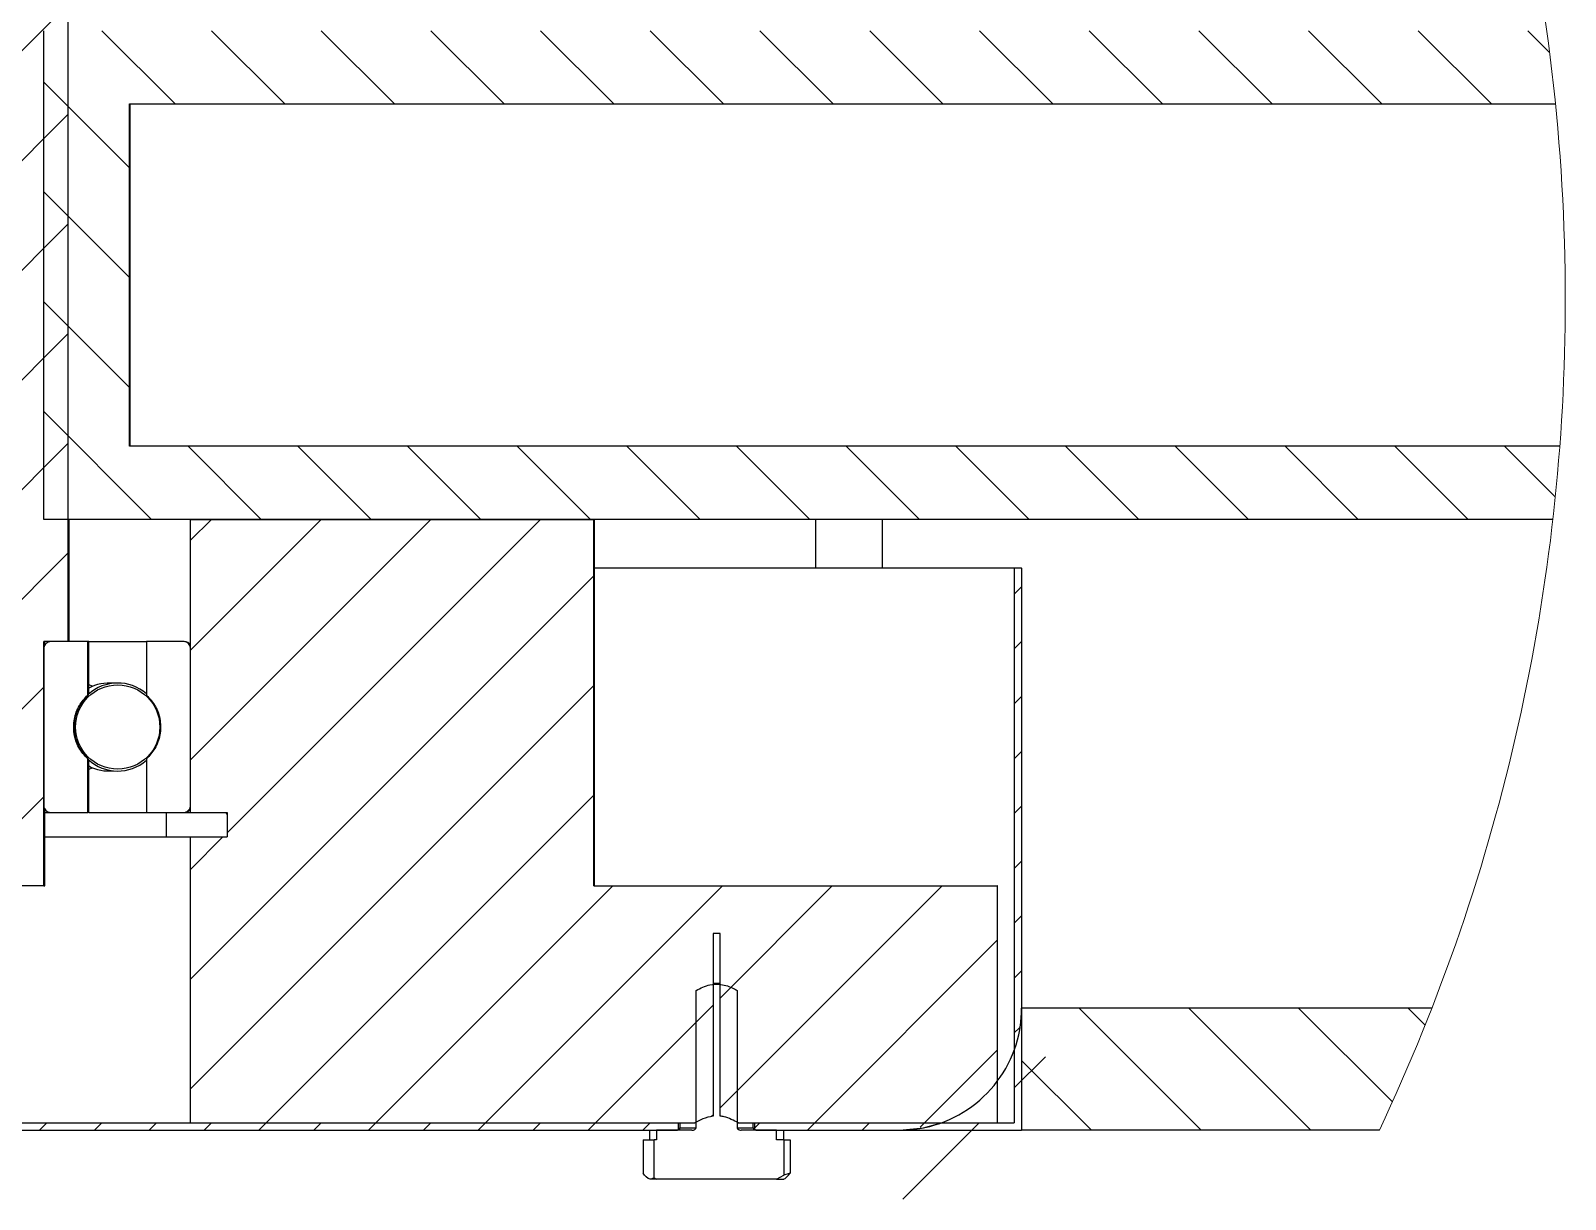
# Model space of a CAD drawing. Header units: millimetres. Extents: x 2 to 1187, y 2 to 839.
# Drawn here: x 549.6 to 612.4, y 174.2 to 222 of the extents above; entities that cross this region are included whole.
import ezdxf

# ---------------------------------------------------------------- set-up
doc = ezdxf.new("R2010")
doc.units = ezdxf.units.MM

# ---------------------------------------------------------------- blocks, each defined once
blk = doc.blocks.new('SW_HATCH_4')
at = {"color": 0, "linetype": 'Continuous', "lineweight": 18}
for p, q in [((38.748, 38.748), (45.774, 45.774)), ((50.151, 41.7), (47.151, 44.7)), ((54.641, 41.7), (51.641, 44.7)), ((59.131, 41.7), (56.131, 44.7)), ((63.621, 41.7), (60.621, 44.7)), ((68.111, 41.7), (65.111, 44.7)), ((72.601, 41.7), (69.601, 44.7)), ((77.091, 41.7), (74.091, 44.7)), ((81.582, 41.7), (78.582, 44.7)), ((86.072, 41.7), (83.072, 44.7)), ((90.562, 41.7), (87.562, 44.7)), ((95.052, 41.7), (92.052, 44.7)), ((99.542, 41.7), (96.542, 44.7)), ((104.032, 41.7), (101.032, 44.7)), ((106.411, 43.811), (105.522, 44.7)), ((48.279, 39.082), (44.771, 42.589)), ((38.748, 34.258), (45.774, 41.284)), ((48.279, 34.592), (44.771, 38.099)), ((38.748, 29.768), (45.774, 36.794)), ((48.279, 30.101), (44.771, 33.609)), ((38.748, 25.278), (45.774, 32.303)), ((49.19, 24.7), (44.771, 29.119)), ((38.748, 20.788), (45.774, 27.813)), ((53.68, 24.7), (50.68, 27.7)), ((58.17, 24.7), (55.17, 27.7)), ((62.661, 24.7), (59.661, 27.7)), ((67.151, 24.7), (64.151, 27.7)), ((71.641, 24.7), (68.641, 27.7)), ((76.131, 24.7), (73.131, 27.7)), ((80.621, 24.7), (77.621, 27.7)), ((85.111, 24.7), (82.111, 27.7)), ((89.601, 24.7), (86.601, 27.7)), ((94.091, 24.7), (91.091, 27.7)), ((98.582, 24.7), (95.582, 27.7)), ((103.072, 24.7), (100.072, 27.7)), ((106.644, 25.618), (104.562, 27.7)), ((50.783, 14.862), (60.621, 24.7)), ((50.783, 19.352), (56.131, 24.7)), ((50.783, 23.842), (51.641, 24.7)), ((52.285, 11.874), (65.111, 24.7)), ((38.748, 16.298), (45.774, 23.323)), ((50.783, 5.881), (67.296, 22.395)), ((84.502, 21.64), (84.802, 21.94)), ((84.502, 19.395), (84.802, 19.695)), ((38.748, 11.807), (44.771, 17.831)), ((50.783, 1.391), (67.296, 17.905)), ((84.502, 17.15), (84.802, 17.45)), ((84.502, 14.905), (84.802, 15.205)), ((41.131, 9.7), (44.771, 13.341)), ((53.882, 0), (67.296, 13.415)), ((52.285, 12.625), (52.21, 12.7)), ((84.502, 12.66), (84.802, 12.96)), ((50.783, 10.372), (52.111, 11.7)), ((84.502, 10.415), (84.802, 10.715)), ((58.372, 0), (68.072, 9.7)), ((62.862, 0), (72.562, 9.7)), ((72.457, 0.615), (81.542, 9.7)), ((72.457, 5.105), (77.052, 9.7)), ((84.502, 8.17), (84.802, 8.47)), ((76.332, 0), (83.802, 7.47)), ((84.502, 5.925), (84.802, 6.225)), ((67.352, 0), (72.174, 4.822)), ((92.151, -0.3), (87.151, 4.7)), ((96.641, -0.3), (91.641, 4.7)), ((99.976, 0.855), (96.131, 4.7)), ((101.318, 4.003), (100.621, 4.7)), ((84.502, 3.68), (84.717, 3.894)), ((80.822, 0), (83.802, 2.98)), ((84.502, 1.435), (85.773, 2.706)), ((87.661, -0.3), (84.802, 2.558)), ((44.601, -0.3), (44.901, 0)), ((46.846, -0.3), (47.146, 0)), ((49.091, -0.3), (49.391, 0)), ((51.336, -0.3), (51.636, 0)), ((53.582, -0.3), (53.882, 0)), ((55.827, -0.3), (56.127, 0)), ((58.072, -0.3), (58.372, 0)), ((60.317, -0.3), (60.617, 0)), ((62.562, -0.3), (62.862, 0)), ((64.807, -0.3), (65.107, 0)), ((67.052, -0.3), (67.352, 0)), ((69.297, -0.3), (69.597, 0)), ((72.096, 0.254), (72.174, 0.332)), ((73.883, -0.204), (74.087, 0)), ((76.032, -0.3), (76.332, 0)), ((78.277, -0.3), (78.577, 0)), ((79.938, -3.13), (83.067, 0)), ((80.651, -0.171), (80.822, 0))]:
    blk.add_line(p, q, dxfattribs=at)

msp = doc.modelspace()

# ---------------------------------------------------------------- linework, layer by layer
at = {"color": 7, "linetype": 'Continuous', "lineweight": 25}
for p, q in [((551.1151, 196.9833), (551.1151, 226.9833)), ((550.1128, 201.9833), (550.1128, 221.9833)), ((553.6201, 218.9833), (611.9939, 218.9833)), ((553.6201, 204.9833), (553.6201, 218.9833)), ((553.6569, 204.9833), (553.6569, 218.9833)), ((612.1702, 204.9833), (553.6201, 204.9833)), ((611.8867, 201.9833), (550.1128, 201.9833)), ((551.1569, 196.9833), (551.1569, 201.9833)), ((556.124, 189.9833), (556.124, 201.9833)), ((556.124, 201.9833), (572.6376, 201.9833)), ((572.6376, 186.9833), (572.6376, 201.9833)), ((572.6569, 186.9833), (572.6569, 201.9833)), ((581.7104, 201.9833), (581.7104, 199.9833)), ((584.4377, 201.9833), (584.4377, 199.9833)), ((589.8434, 199.9833), (572.6569, 199.9833)), ((589.8434, 199.9833), (589.8434, 177.2833)), ((590.1435, 199.9833), (589.8434, 199.9833)), ((590.1435, 199.9833), (590.1435, 181.9833)), ((590.1435, 199.9833), (590.1569, 199.9833)), ((590.1569, 181.9833), (590.1569, 199.9833)), ((550.1128, 186.9833), (550.1128, 196.9833)), ((551.1151, 196.9833), (550.1128, 196.9833)), ((550.1128, 196.6833), (550.1128, 190.2833)), ((550.1569, 196.8359), (550.1569, 196.9833)), ((551.9169, 196.9833), (550.4135, 196.9833)), ((551.9169, 194.7912), (551.9169, 196.9833)), ((551.9569, 196.9833), (551.9169, 196.9833)), ((551.9569, 194.8363), (551.9569, 196.9833)), ((551.9569, 196.9833), (554.3213, 196.9833)), ((554.3213, 196.9833), (554.3213, 194.7912)), ((555.8236, 196.9833), (554.3213, 196.9833)), ((555.8569, 196.9833), (555.8236, 196.9833)), ((556.124, 190.2833), (556.124, 196.6833)), ((551.9323, 194.7912), (551.9169, 194.7912)), ((552.1111, 195.1496), (551.9569, 195.2045)), ((551.9323, 192.1754), (551.9169, 192.1754)), ((551.9169, 189.9833), (551.9169, 192.1754)), ((551.9323, 192.1754), (551.9421, 192.1597)), ((551.9569, 189.9833), (551.9569, 192.1303)), ((551.9569, 191.7621), (552.1111, 191.817)), ((554.3213, 192.1754), (554.3213, 189.9833)), ((550.1569, 186.9833), (550.1569, 190.1335)), ((550.1569, 189.9833), (550.4135, 189.9833)), ((550.4135, 189.9833), (551.9169, 189.9833)), ((551.9569, 189.9833), (551.9169, 189.9833)), ((551.9569, 189.9833), (554.3213, 189.9833)), ((554.3213, 189.9833), (555.8236, 189.9833)), ((555.1226, 189.9833), (555.1226, 188.9833)), ((555.1226, 189.9833), (557.626, 189.9833)), ((556.124, 189.9833), (557.626, 189.9833)), ((557.626, 189.9833), (557.626, 188.9833)), ((550.1569, 188.9833), (555.1226, 188.9833)), ((555.1226, 188.9833), (557.626, 188.9833)), ((556.124, 177.2833), (556.124, 188.9833)), ((556.124, 188.9833), (557.626, 188.9833)), ((550.1128, 186.9833), (544.0896, 186.9833)), ((550.1128, 186.9833), (550.1569, 186.9833)), ((572.6376, 186.9833), (589.1432, 186.9833)), ((589.1432, 186.9833), (589.1432, 177.2833)), ((589.1569, 186.9833), (589.1432, 186.9833)), ((589.1569, 177.2833), (589.1569, 186.9833)), ((577.7982, 185.0322), (577.5156, 185.0322)), ((577.5156, 185.0322), (577.5156, 177.5583)), ((577.7982, 177.5583), (577.7982, 185.0322)), ((577.7982, 182.9833), (577.5156, 182.9833)), ((576.8158, 177.0833), (576.8158, 182.7028)), ((578.498, 182.7028), (578.498, 177.0833)), ((590.1435, 181.9833), (590.1435, 176.9833)), ((606.9358, 181.9833), (590.1435, 181.9833)), ((489.2245, 177.2833), (576.0893, 177.2833)), ((556.124, 177.2833), (576.772, 177.2833)), ((576.0893, 177.2833), (576.0893, 177.0083)), ((576.1569, 177.2833), (576.1569, 177.0833)), ((578.5418, 177.2833), (589.1432, 177.2833)), ((579.1569, 177.0833), (579.1569, 177.2833)), ((579.2245, 177.2833), (589.8434, 177.2833)), ((579.2245, 177.0083), (579.2245, 177.2833)), ((489.2563, 176.9833), (576.0575, 176.9833)), ((574.6497, 176.5833), (574.6497, 175.2289)), ((574.6497, 176.5833), (574.9599, 176.5833)), ((574.9069, 176.9833), (574.9069, 176.5833)), ((574.9599, 176.5833), (575.1003, 176.5833)), ((575.2033, 176.5833), (575.1003, 176.5833)), ((575.1003, 175.0366), (575.1003, 176.5833)), ((575.2033, 176.9833), (575.2033, 176.5833)), ((576.6482, 176.9833), (575.2033, 176.9833)), ((576.0893, 177.0083), (576.0575, 176.9833)), ((576.0893, 177.0083), (576.123, 177.0083)), ((576.1569, 177.0833), (576.8158, 177.0833)), ((578.498, 177.0833), (579.1569, 177.0833)), ((580.1105, 176.9833), (578.6656, 176.9833)), ((579.1907, 177.0083), (579.2245, 177.0083)), ((579.2563, 176.9833), (579.2245, 177.0083)), ((579.2563, 176.9833), (585.1422, 176.9833)), ((580.1105, 176.5833), (580.1105, 176.9833)), ((580.4109, 176.5833), (580.1105, 176.5833)), ((580.4069, 176.5833), (580.4069, 176.9833)), ((580.4109, 176.5833), (580.4109, 175.1398)), ((580.4109, 176.5833), (580.6641, 176.5833)), ((580.6641, 176.5833), (580.6641, 175.2289)), ((585.1422, 176.9833), (590.1435, 176.9833)), ((604.7843, 176.9833), (590.1435, 176.9833)), ((575.1003, 175.0366), (574.9599, 174.9833)), ((575.2033, 174.9833), (574.9599, 174.9833)), ((575.1003, 175.0366), (575.2033, 174.9833)), ((580.1105, 174.9833), (575.2033, 174.9833)), ((580.1105, 174.9833), (580.4109, 175.1398)), ((580.1105, 174.9833), (580.4056, 174.9833)), ((580.6641, 175.2289), (580.4109, 175.1398))]:
    msp.add_line(p, q, dxfattribs=at)
at = {"color": 7, "linetype": 'Continuous', "lineweight": 25, "flags": 128}
msp.add_lwpolyline([(585.1569, 176.9833), (586.1323, 177.0794), (586.8628, 177.2833)], dxfattribs=at)
at = {"color": 7, "linetype": 'Continuous', "lineweight": 25}
msp.add_circle((553.144, 193.4833), 1.7245, dxfattribs=at)
at = {"color": 7, "linetype": 'Continuous', "lineweight": 18}
for centre, radius, start, end in [((532.6569, 210.9833), 79.7393, 359.999986, 26.838111), ((532.6568, 210.9833), 79.7394, 334.761392, 359.999992)]:
    msp.add_arc(centre, radius, start, end, dxfattribs=at)
at = {"color": 7, "linetype": 'Continuous', "lineweight": 25}
for centre, radius, start, end in [((555.8569, 196.6833), 0.3, 27.057698, 90.001765), ((553.144, 193.4833), 1.8, 49.15215, 132.121706), ((552.792, 193.4833), 1.8, 84.387976, 117.641141), ((553.144, 193.4833), 1.8, 227.804739, 310.847822), ((552.792, 193.4833), 1.8, 242.35892, 275.611963), ((555.8569, 190.2833), 0.3, 269.999112, 332.942006), ((576.0569, 177.0833), 0.1, 270.005097, 359.993836), ((579.2569, 177.0833), 0.1, 180.006164, 269.994903)]:
    msp.add_arc(centre, radius, start, end, dxfattribs=at)
for points, knots in [([(550.4135, 196.9833), (550.4072, 196.9832), (550.3671, 196.9824), (550.2937, 196.9646), (550.2069, 196.9092), (550.1438, 196.8282), (550.1158, 196.748), (550.1135, 196.6989), (550.1128, 196.6833)], [0, 0, 0, 0, 0.0404257, 0.2558223, 0.4711826, 0.6862062, 0.9006938, 1, 1, 1, 1]), ([(556.124, 196.6833), (556.1216, 196.7119), (556.1164, 196.7742), (556.0718, 196.8619), (555.9993, 196.9334), (555.9121, 196.9762), (555.851, 196.9811), (555.8236, 196.9833)], [0, 0, 0, 0, 0.1822744, 0.396533, 0.6109063, 0.8255647, 1, 1, 1, 1]), ([(551.9169, 192.1754), (551.783, 192.3245), (551.5152, 192.6228), (551.3294, 193.2074), (551.3379, 193.8095), (551.5347, 194.372), (551.7931, 194.6554), (551.9169, 194.7912)], [0, 0, 0, 0, 0.2033874, 0.4068823, 0.6101084, 0.8131818, 1, 1, 1, 1]), ([(551.9323, 194.7912), (551.7987, 194.6419), (551.5314, 194.3432), (551.3465, 193.7582), (551.3553, 193.1554), (551.552, 192.5934), (551.8095, 192.3104), (551.9323, 192.1754)], [0, 0, 0, 0, 0.2034614, 0.4070734, 0.6107021, 0.8143063, 1, 1, 1, 1]), ([(551.9425, 194.8122), (551.9415, 194.8145), (551.9363, 194.8268), (551.9341, 194.8071), (551.9323, 194.7912)], [0, 0, 0, 0, 0.1888018, 1, 1, 1, 1]), ([(554.3213, 194.7912), (554.4551, 194.6421), (554.7228, 194.3438), (554.9085, 193.7591), (554.8999, 193.1568), (554.7032, 192.5943), (554.4449, 192.311), (554.3213, 192.1754)], [0, 0, 0, 0, 0.2033892, 0.4068867, 0.6102022, 0.8134241, 1, 1, 1, 1]), ([(550.1128, 190.2833), (550.1152, 190.2547), (550.1204, 190.1925), (550.1649, 190.1049), (550.2375, 190.0333), (550.3248, 189.9904), (550.386, 189.9855), (550.4135, 189.9833)], [0, 0, 0, 0, 0.1819846, 0.3959389, 0.6101212, 0.8247784, 1, 1, 1, 1]), ([(555.8236, 189.9833), (555.83, 189.9834), (555.8701, 189.9842), (555.9434, 190.002), (556.0301, 190.0574), (556.093, 190.1385), (556.121, 190.2185), (556.1233, 190.2677), (556.124, 190.2833)], [0, 0, 0, 0, 0.0409548, 0.2560837, 0.4711404, 0.6859846, 0.9005407, 1, 1, 1, 1]), ([(576.8158, 182.7028), (577.001, 182.7955), (577.32, 182.9551), (577.869, 182.9756), (578.2396, 182.8424), (578.449, 182.7293), (578.498, 182.7028)], [0, 0, 0, 0, 0.34650186, 0.59694506, 0.90564788, 1, 1, 1, 1]), ([(585.1422, 176.9833), (585.2818, 176.9869), (585.9813, 177.0052), (587.2271, 177.3357), (588.6498, 178.2846), (589.6718, 179.6539), (590.1009, 180.9663), (590.1339, 181.7547), (590.1435, 181.9833)], [0, 0, 0, 0, 0.0535645, 0.2683064, 0.4830307, 0.697709, 0.9123351, 1, 1, 1, 1]), ([(577.5156, 177.5583), (577.3713, 177.5277), (577.1097, 177.4721), (576.8766, 177.3418), (576.772, 177.2833)], [0, 0, 0, 0, 0.551293, 1, 1, 1, 1]), ([(578.5418, 177.2833), (578.3541, 177.3832), (578.1166, 177.5097), (577.8534, 177.5499), (577.7982, 177.5583)], [0, 0, 0, 0, 0.79005695, 1, 1, 1, 1]), ([(576.6482, 176.9833), (576.6545, 176.9834), (576.6871, 176.9842), (576.7337, 176.9951), (576.7792, 177.02), (576.8026, 177.0431), (576.8141, 177.0647), (576.8153, 177.0777), (576.8158, 177.0833)], [0, 0, 0, 0, 0.08976778, 0.46175716, 0.66202326, 0.81636315, 0.92122036, 1, 1, 1, 1]), ([(578.498, 177.0833), (578.4987, 177.0767), (578.5003, 177.0619), (578.5148, 177.0383), (578.5459, 177.0116), (578.5983, 176.9886), (578.6421, 176.9851), (578.6656, 176.9833)], [0, 0, 0, 0, 0.09329185, 0.20840995, 0.38109239, 0.66863017, 1, 1, 1, 1]), ([(574.9599, 174.9833), (574.9525, 174.9836), (574.8186, 174.9895), (574.7317, 175.1126), (574.6497, 175.2289)], [0, 0, 0, 0, 0.0552155, 1, 1, 1, 1]), ([(580.3539, 174.9833), (580.3613, 174.9836), (580.4952, 174.9895), (580.582, 175.1126), (580.6641, 175.2289)], [0, 0, 0, 0, 0.05521556, 1, 1, 1, 1])]:
    msp.add_open_spline(points, degree=3, knots=knots, dxfattribs=at)

# ---------------------------------------------------------------- block references
at = {"color": 7, "linetype": 'Continuous', "lineweight": 18}
msp.add_blockref('SW_HATCH_4', (505.3414, 177.2833), dxfattribs=at)

doc.saveas('drawing.dxf')
